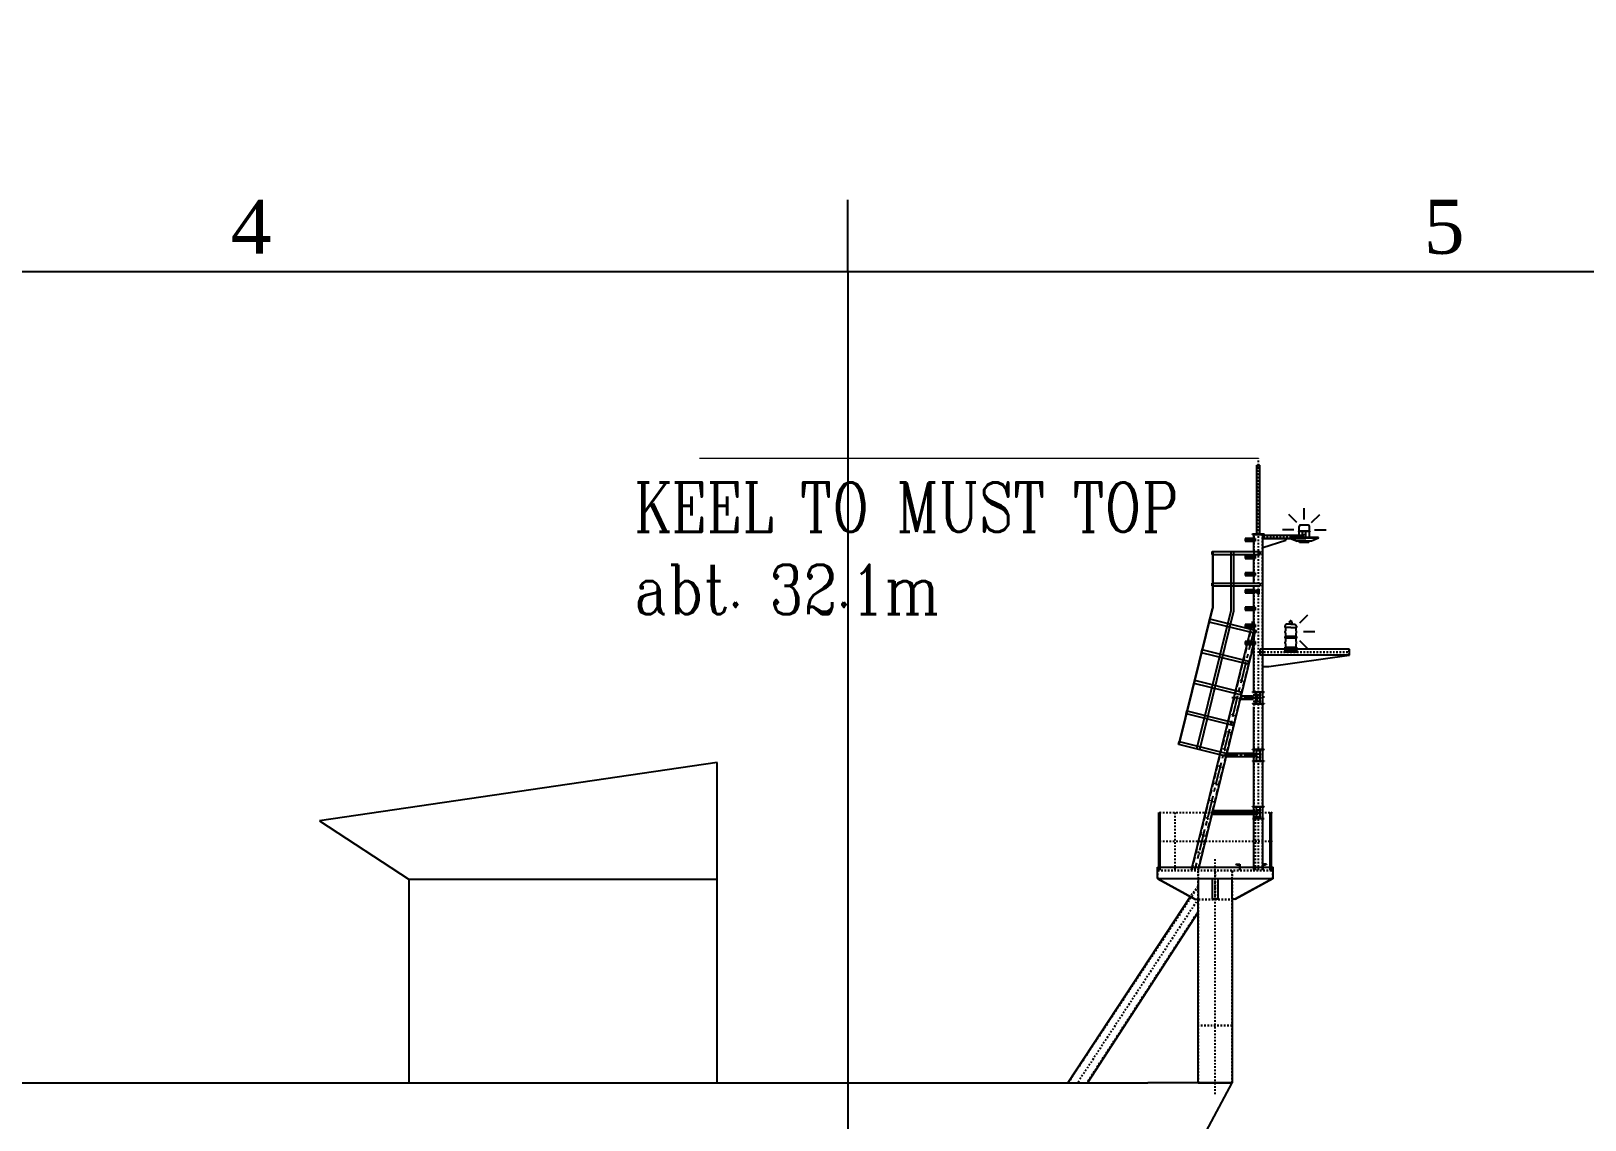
# Model space of a CAD drawing. Header units: millimetres. Extents: x -4 to 3776, y -4 to 4079.
# Drawn here: x 240.5 to 334.9, y 556.7 to 622.9 of the extents above; entities that cross this region are included whole.
import ezdxf
from ezdxf import colors
from ezdxf.entities.mleader import LeaderData, LeaderLine
from ezdxf.math import Vec2, Vec3

# ---------------------------------------------------------------- set-up
doc = ezdxf.new("R2010")
doc.units = ezdxf.units.MM
for name, pattern in [('CENTER', [2, 1.25, -0.25, 0.25, -0.25]), ('DASHED', [0.75, 0.5, -0.25]), ('PHANTOM2', [1.25, 0.625, -0.125, 0.125, -0.125, 0.125, -0.125])]:
    doc.linetypes.add(name, pattern=pattern)
for name, color, linetype in [('00-EQ', 4, 'Continuous'), ('Back', 3, 'Continuous'), ('BK_kedu', 255, 'Continuous')]:
    doc.layers.add(name, color=color, linetype=linetype)
doc.layers.add('MODIFY_O_3', color=6, linetype='PHANTOM2', lineweight=13)
doc.layers.add('Sheet$BORDER', color=7, linetype='Continuous', true_color=0x000000)
doc.layers.add('Sheet$GRID', color=254, linetype='Continuous', true_color=0xbebebe)
doc.styles.add('ROMANC', font='ROMANC.shx', dxfattribs={"width": 0.8, "bigfont": 'HZDX.shx'})
doc.styles.get("Standard").update_dxf_attribs({"font": 'arial.ttf'})

# ---------------------------------------------------------------- blocks, each defined once
blk = doc.blocks.new('radarmast1b')
at = {"color": 4, "linetype": 'Continuous'}
for p, q in [((521, 9488), (521, 9438)), ((697, 9488), (521, 9488)), ((697, 9488), (697, 9438)), ((697, 9463), (521, 9463)), ((521, 9438), (697, 9438)), ((780, 9258), (780, 9208)), ((521, 9188), (521, 9138)), ((697, 9188), (521, 9188)), ((697, 9163), (521, 9163)), ((521, 9138), (697, 9138)), ((697, 9188), (697, 9138)), ((521, 8888), (521, 8838)), ((697, 8888), (521, 8888)), ((697, 8863), (521, 8863)), ((521, 8838), (697, 8838)), ((697, 8888), (697, 8838)), ((780, 8708), (780, 8658)), ((521, 8588), (521, 8538)), ((697, 8588), (521, 8588)), ((697, 8563), (521, 8563)), ((521, 8538), (697, 8538)), ((697, 8588), (697, 8538)), ((521, 8288), (521, 8238)), ((697, 8288), (521, 8288)), ((697, 8263), (521, 8263)), ((521, 8238), (697, 8238)), ((697, 8288), (697, 8238)), ((650, 8041), (-419, 3708)), ((-101, 8083), (-113, 8035)), ((521, 7988), (521, 7938)), ((697, 7988), (521, 7988)), ((697, 7963), (521, 7963)), ((521, 7938), (697, 7938)), ((697, 7988), (697, 7938)), ((710, 7883), (698, 7835)), ((521, 7688), (521, 7638)), ((697, 7688), (521, 7688)), ((697, 7663), (521, 7663)), ((521, 7638), (697, 7638)), ((697, 7688), (697, 7638)), ((650, 7565), (-301, 3708)), ((-233, 7549), (-245, 7501)), ((578, 7349), (566, 7301)), ((-364, 7015), (-376, 6967)), ((446, 6815), (434, 6767)), ((650, 6678), (431, 6678)), ((650, 6738), (452, 6738)), ((315, 6281), (303, 6233)), ((183, 5747), (171, 5699)), ((650, 5738), (205, 5738)), ((650, 5678), (185, 5678)), ((650, 4678), (-62, 4678)), ((650, 4738), (-41, 4738))]:
    blk.add_line(p, q, dxfattribs=at)
at = {"color": 4, "linetype": 'DASHED', "ltscale": 200}
for p, q in [((650, 8016), (-413, 3708)), ((650, 7590), (-307, 3708))]:
    blk.add_line(p, q, dxfattribs=at)
at = {"color": 4, "linetype": 'CENTER', "ltscale": 300}
blk.add_line((676, 7908), (-360, 3708), dxfattribs=at)
at = {"color": 4, "linetype": 'CENTER', "ltscale": 150}
for p, q in [((691, 6708), (289, 6708)), ((691, 5708), (162, 5708))]:
    blk.add_line(p, q, dxfattribs=at)
at = {"color": 4, "linetype": 'DASHED', "ltscale": 150}
for p, q in [((654, 6683), (431, 6683)), ((654, 6733), (448, 6733)), ((654, 5733), (201, 5733)), ((654, 5683), (184, 5683)), ((654, 4683), (-62, 4683)), ((654, 4733), (-45, 4733))]:
    blk.add_line(p, q, dxfattribs=at)
at = {"color": 4, "linetype": 'DASHED', "ltscale": 30}
for centre in [(528, 7308), (454, 7008), (380, 6708), (306, 6408), (232, 6108), (158, 5808), (84, 5508), (10, 5208), (-64, 4908), (-138, 4608), (-212, 4308), (-286, 4008)]:
    blk.add_circle(centre, 16.8, dxfattribs=at)
at = {"color": 4, "linetype": 'Continuous'}
for centre, radius, start, end in [((-213, 7803), 895, 344.5768, 15.4232), ((512, 6684), 80.6, 137.6913, 184.0658), ((614, 6708), 46.7, 319.9857, 40.0143), ((265, 5684), 80.6, 137.6913, 184.0658), ((614, 5708), 46.7, 319.9857, 40.0143), ((18, 4684), 80.6, 137.6913, 184.0658), ((614, 4708), 46.7, 319.9857, 40.0143)]:
    blk.add_arc(centre, radius, start, end, dxfattribs=at)
at = {"layer": '00-EQ', "color": 4, "linetype": 'CENTER', "ltscale": 0.5}
for p, q in [((750, 3708), (750, 10879)), ((1550, 9510), (817, 9510)), ((1550, 9480), (1550, 9645)), ((-970, 3708), (-970, 4739)), ((-970, 4708), (970, 4708)), ((-700, 3708), (-700, 4708)), ((750, 4708), (-57, 4708)), ((700, 3708), (700, 4708)), ((970, 3708), (970, 4739)), ((-970, 4208), (970, 4208)), ((0, -200), (0, 3900)), ((-300, 3200), (-2400, 0))]:
    blk.add_line(p, q, dxfattribs=at)
at = {"layer": '00-EQ', "color": 4, "linetype": 'Continuous', "ltscale": 0.5}
for p, q in [((725, 9564), (725, 10764)), ((725, 10764), (775, 10764)), ((725, 10759), (775, 10759)), ((775, 9564), (775, 10764)), ((650, 9564), (850, 9564)), ((650, 9558), (650, 9564)), ((650, 9558), (850, 9558)), ((670, 9258), (670, 9558)), ((830, 8958), (830, 9558)), ((1520, 9540), (830, 9540)), ((1580, 9480), (830, 9480)), ((850, 9558), (850, 9564)), ((1230, 9480), (1230, 9455)), ((1650, 9615), (1450, 9615)), ((1450, 9615), (1450, 9610)), ((1650, 9610), (1450, 9610)), ((1520, 9540), (1520, 9610)), ((1520, 9540), (1580, 9480)), ((1580, 9480), (1580, 9610)), ((1650, 9615), (1650, 9610)), ((670, 8708), (670, 9208)), ((830, 9330), (1230, 9455)), ((830, 6958), (830, 8958)), ((670, 8108), (670, 8658)), ((736, 8603), (764, 8603)), ((736, 8524), (736, 8603)), ((736, 8524), (750, 8510)), ((750, 8510), (750, 8603)), ((750, 8510), (764, 8524)), ((764, 8524), (764, 8603)), ((670, 6807), (670, 8108)), ((784, 7454), (784, 7554)), ((2330, 7554), (784, 7554)), ((2330, 7454), (784, 7454)), ((930, 7254), (2330, 7454)), ((2330, 7554), (2336, 7554)), ((2330, 7454), (2336, 7454)), ((2336, 7454), (2336, 7554)), ((830, 7254), (930, 7254)), ((650, 6808), (650, 6813)), ((650, 6813), (850, 6813)), ((650, 6808), (850, 6808)), ((720, 6608), (720, 6808)), ((780, 6608), (780, 6808)), ((830, 3708), (830, 6958)), ((850, 6808), (850, 6813)), ((650, 6608), (650, 6603)), ((650, 6608), (850, 6608)), ((650, 6603), (850, 6603)), ((670, 5738), (670, 6554)), ((830, 6728), (855, 6728)), ((850, 6608), (850, 6603)), ((650, 5808), (650, 5813)), ((650, 5813), (850, 5813)), ((650, 5808), (850, 5808)), ((720, 5608), (720, 5808)), ((780, 5608), (780, 5808)), ((850, 5808), (850, 5813)), ((650, 5608), (650, 5603)), ((650, 5608), (850, 5608)), ((650, 5603), (850, 5603)), ((670, 4738), (670, 5678)), ((850, 5608), (850, 5603)), ((-981, 3708), (-981, 4708)), ((-959, 3708), (-959, 4708)), ((650, 4808), (650, 4813)), ((650, 4813), (850, 4813)), ((650, 4808), (850, 4808)), ((650, 4608), (650, 4603)), ((650, 4608), (850, 4608)), ((650, 4603), (850, 4603)), ((670, 3708), (670, 4678)), ((720, 4608), (720, 4808)), ((780, 4608), (780, 4808)), ((850, 4808), (850, 4813)), ((850, 4608), (850, 4603)), ((959, 3708), (959, 4708)), ((981, 3708), (981, 4708)), ((360, 3808), (430, 3808)), ((360, 3808), (360, 3802)), ((360, 3802), (424, 3802)), ((395, 3824), (395, 3780)), ((424, 3802), (424, 3708)), ((430, 3808), (430, 3708)), ((825, 3808), (825, 3708)), ((895, 3808), (825, 3808)), ((831, 3802), (831, 3708)), ((895, 3802), (831, 3802)), ((860, 3824), (860, 3780)), ((895, 3808), (895, 3802)), ((-1008, 3560), (-1008, 3760)), ((-1008, 3760), (1008, 3760)), ((-1008, 3560), (1008, 3560)), ((-1000, 3560), (-1004, 3553)), ((-1004, 3553), (-346, 3193)), ((-1000, 3560), (-342, 3200)), ((-292, 3200), (-292, 3560)), ((-50, 3200), (-50, 3560)), ((50, 3200), (50, 3560)), ((292, 3200), (292, 3560)), ((1000, 3560), (342, 3200)), ((1004, 3553), (346, 3193)), ((1000, 3560), (1004, 3553)), ((1008, 3560), (1008, 3760)), ((-438, 3243), (-2571, 0)), ((-342, 3200), (-346, 3193)), ((-342, 3200), (-292, 3200)), ((-300, 0), (-300, 3200)), ((50, 3200), (-50, 3200)), ((342, 3200), (292, 3200)), ((300, 0), (300, 3200)), ((342, 3200), (346, 3193)), ((-300, 2972), (-2229, 0)), ((-2571, 0), (-2229, 0)), ((-300, 0), (300, 0))]:
    blk.add_line(p, q, dxfattribs=at)
at = {"layer": '00-EQ', "color": 4, "linetype": 'DASHED', "ltscale": 0.5}
for p, q in [((730, 9564), (730, 10759)), ((770, 9564), (770, 10759)), ((678, 3708), (678, 9558)), ((822, 8958), (822, 9558)), ((1525, 9535), (825, 9535)), ((1575, 9485), (825, 9485)), ((1525, 9535), (1525, 9610)), ((1575, 9485), (1575, 9610)), ((822, 3708), (822, 8958)), ((750, 8538), (736, 8524)), ((764, 8524), (750, 8538)), ((790, 7510), (2330, 7510)), ((790, 7504), (790, 7510)), ((790, 7504), (2330, 7504)), ((2330, 7454), (2330, 7554)), ((-1000, 3560), (-1000, 3760)), ((-1000, 3708), (1000, 3708)), ((-1000, 3700), (1000, 3700)), ((-300, 3200), (-300, 3700)), ((-292, 0), (-292, 3700)), ((-4, 3200), (-4, 3700)), ((4, 3200), (4, 3700)), ((292, 0), (292, 3700)), ((300, 3200), (300, 3700)), ((1000, 3560), (1000, 3760)), ((-300, 3414), (-2561, 0)), ((-300, 3428), (-438, 3243)), ((-300, 2986), (-2239, 0)), ((-292, 3200), (292, 3200)), ((-292, 3192), (292, 3192)), ((292, 1000), (-292, 1000)), ((292, 992), (-292, 992))]:
    blk.add_line(p, q, dxfattribs=at)
for centre in [(750, 6708), (750, 5708), (750, 4708)]:
    blk.add_circle(centre, 30, dxfattribs=at)
at = {"layer": '00-EQ', "color": 4, "linetype": 'CENTER', "ltscale": 0.5}
for centre in [(-970, 4708), (970, 4708)]:
    blk.add_circle(centre, 11, dxfattribs=at)
at = {"layer": '00-EQ', "color": 4, "linetype": 'Continuous', "ltscale": 0.5}
for centre in [(-970, 4208), (970, 4208)]:
    blk.add_circle(centre, 11, dxfattribs=at)
for centre, radius, start, end in [((422, 6708), 288, 333.8701, 26.1299), ((644, 5708), 46.7, 319.9857, 40.0143), ((644, 4708), 46.7, 319.9857, 40.0143)]:
    blk.add_arc(centre, radius, start, end, dxfattribs=at)
at = {"layer": 'Back', "color": 4, "linetype": 'Continuous', "ltscale": 0.5}
for p, q in [((-55, 9258), (780, 9258)), ((-55, 9208), (-55, 9258)), ((-55, 9208), (780, 9208)), ((-50, 9258), (-50, 8658)), ((-45, 9258), (-45, 8658)), ((275, 8658), (275, 9258)), ((325, 8658), (325, 9258)), ((-55, 8708), (780, 8708)), ((-55, 8658), (-55, 8708)), ((-55, 8658), (780, 8658)), ((-50, 8658), (-50, 8269)), ((-45, 8658), (-45, 8269)), ((275, 8230), (275, 8658)), ((325, 8224), (325, 8658)), ((-635, 5898), (-50, 8269)), ((-630, 5896), (-45, 8269)), ((-319, 5820), (275, 8230)), ((-271, 5808), (325, 8224)), ((-113, 8035), (698, 7835)), ((-101, 8083), (710, 7883)), ((-245, 7501), (566, 7301)), ((-233, 7549), (578, 7349)), ((-376, 6967), (434, 6767)), ((-364, 7015), (446, 6815)), ((-508, 6433), (-496, 6481)), ((-508, 6433), (303, 6233)), ((-496, 6481), (315, 6281)), ((-640, 5899), (-628, 5947)), ((-640, 5899), (171, 5699)), ((-628, 5947), (183, 5747))]:
    blk.add_line(p, q, dxfattribs=at)
at = {"layer": 'Back', "color": 4, "linetype": 'DASHED', "ltscale": 0.5}
for p, q in [((-50, 9208), (-50, 9258)), ((-45, 9208), (-45, 9258)), ((275, 9208), (275, 9258)), ((325, 9208), (325, 9258)), ((-50, 8658), (-50, 8708)), ((-45, 8658), (-45, 8708)), ((275, 8658), (275, 8708)), ((325, 8658), (325, 8708)), ((-503, 6432), (-491, 6480)), ((-498, 6430), (-486, 6479)), ((-635, 5898), (-623, 5946)), ((-630, 5896), (-618, 5945))]:
    blk.add_line(p, q, dxfattribs=at)
blk = doc.blocks.new('DL')
at = {"layer": '00-EQ', "color": 4, "linetype": 'Continuous'}
for p, q in [((158, 506), (299, 648)), ((-80, 480), (-100, 445)), ((-100, 445), (-100, 425)), ((0, 425), (-100, 425)), ((-92, 425), (-92, 371)), ((-92, 321), (-92, 268)), ((0, 480), (-80, 480)), ((-20, 520), (-11, 540)), ((-20, 520), (-20, 480)), ((0, 540), (-11, 540)), ((0, 540), (11, 540)), ((0, 480), (80, 480)), ((0, 425), (100, 425)), ((20, 520), (11, 540)), ((20, 520), (20, 480)), ((80, 480), (100, 445)), ((92, 425), (92, 371)), ((92, 321), (92, 268)), ((100, 445), (100, 425)), ((423, 349), (223, 349)), ((0, 50), (-110, 50)), ((-110, 50), (-110, 30)), ((0, 30), (-110, 30)), ((100, 268), (-100, 268)), ((-100, 268), (-100, 238)), ((100, 238), (-100, 238)), ((-100, 80), (100, 80)), ((-100, 80), (-100, 50)), ((-100, 30), (-100, 0)), ((-100, 0), (100, 0)), ((-92, 238), (-92, 184)), ((-92, 134), (-92, 80)), ((-50, 30), (-50, 0)), ((0, 50), (110, 50)), ((0, 30), (110, 30)), ((50, 30), (50, 0)), ((92, 238), (92, 184)), ((92, 134), (92, 80)), ((100, 268), (100, 238)), ((100, 80), (100, 50)), ((100, 30), (100, 0)), ((110, 50), (110, 30)), ((299, 50), (158, 191))]:
    blk.add_line(p, q, dxfattribs=at)
for centre, start, end in [((-57, 346), 144.5107, 215.4893), ((57, 346), 324.5107, 35.4893), ((-57, 159), 144.5107, 215.4893), ((57, 159), 324.5107, 35.4893)]:
    blk.add_arc(centre, 43.1, start, end, dxfattribs=at)
blk = doc.blocks.new('morselight1a')
at = {"layer": 'Back', "color": 4, "linetype": 'Continuous'}
for p, q in [((0, 400), (0, 600)), ((-127, 347), (-269, 489)), ((-90, 90), (-90, 280)), ((70, 300), (-70, 300)), ((90, 90), (90, 280)), ((127, 347), (269, 489)), ((-180, 220), (-380, 220)), ((250, 90), (-250, 90)), ((-250, 78), (-250, 90)), ((-250, 78), (-125, 25)), ((250, 78), (-250, 78)), ((125, 25), (-125, 25)), ((-80, 0), (-80, 25)), ((80, 0), (-80, 0)), ((80, 0), (80, 25)), ((250, 78), (125, 25)), ((180, 220), (380, 220)), ((250, 78), (250, 90))]:
    blk.add_line(p, q, dxfattribs=at)
for centre, start, end in [((-70, 280), 90, 180), ((70, 280), 0, 90)]:
    blk.add_arc(centre, 20, start, end, dxfattribs=at)
blk = doc.blocks.new('A$C71C12B01')
at = {"color": 4, "linetype": 'Continuous'}
for name, p in [('radarmast1b', (0, 0)), ('morselight1a', (1550, 9415)), ('DL', (1314, 7510))]:
    blk.add_blockref(name, p, dxfattribs=at)

msp = doc.modelspace()

# ---------------------------------------------------------------- linework, layer by layer
at = {"color": 4, "lineweight": 25}
for p, q in [((282.19, 578.424), (258.011, 574.886)), ((282.19, 571.326), (282.19, 578.424)), ((258.011, 574.886), (263.469, 571.326)), ((263.469, 558.96), (263.469, 571.326)), ((282.19, 571.326), (263.469, 571.326)), ((282.19, 558.96), (282.19, 571.326)), ((229.372, 558.96), (244.372, 558.96)), ((244.372, 558.96), (308.372, 558.96)), ((313.49, 558.96), (308.372, 558.96)), ((308.372, 549.36), (313.49, 558.96))]:
    msp.add_line(p, q, dxfattribs=at)
at = {"layer": 'MODIFY_O_3', "color": 7, "linetype": 'ByBlock', "ltscale": 1000}
msp.add_line((315.088, 596.913), (281.12, 596.913), dxfattribs=at)
at = {"layer": 'Sheet$BORDER', "color": 6, "true_color": 0xff00ff}
for p, q in [((290.124, 608.276), (290.124, 612.644)), ((874.726, 608.276), (-4.361, 608.276))]:
    msp.add_line(p, q, dxfattribs=at)
at = {"layer": 'Sheet$GRID'}
msp.add_lwpolyline([(290.124, 608.276), (290.124, 0.013)], dxfattribs=at)

# ---------------------------------------------------------------- block references
at = {"color": 8, "xscale": 0.003488762757277544, "yscale": 0.003488762757277544, "zscale": 0.003488762757277544}
msp.add_blockref('A$C71C12B01', (312.471, 558.96), dxfattribs=at)

# ---------------------------------------------------------------- texts
at = {"color": 4, "lineweight": 25, "insert": (277.139, 595.461), "char_height": 3, "width": 36.04817, "attachment_point": 1, "style": 'ROMANC'}
msp.add_mtext('{\\Fromanc,hzdx|c134;KEEL TO MUST TOP\\Pabt. 32.1m}', dxfattribs=at)
at = {"layer": 'Sheet$BORDER', "char_height": 3.2761, "attachment_point": 2, "line_spacing_factor": 0.963855}
for s, insert, width in [('\\fTimes New Roman;4', (253.859, 612.644), 5.48158), ('\\fTimes New Roman;5', (326.389, 612.644), 5.1604)]:
    msp.add_mtext(s, dxfattribs=dict(at, insert=insert, width=width))

# ---------------------------------------------------------------- leaders
at = {"layer": 'BK_kedu'}
ml = msp.add_multileader_mtext('Standard', dxfattribs=at)
ml.set_content('', color=256)
ml.set_leader_properties()
ml.build(insert=Vec2(0, 0))
ml.multileader.update_dxf_attribs({"text_right_attachment_type": 6, "dogleg_length": 0.36, "arrow_head_size": 0.18})
ctx = ml.context
ctx.base_point, ctx.char_height, ctx.arrow_head_size, ctx.landing_gap_size, ctx.plane_origin = Vec3(3775.999, 4079.328), 0.18, 0.18, 0.09, Vec3(3774.639, 4079.328)
ctx.right_attachment = 6
notes = []
notes.append((ctx, [(0, (0, 0, 0), (0, 0), (1, 0), 1, [])]))
ctx.mtext.insert, ctx.mtext.flow_direction = Vec3(3776.089, 4079.418), 5
for ctx, leaders in notes:
    for number, flags, end, landing, length, lines in leaders:
        leader = LeaderData()
        leader.index, (leader.has_last_leader_line, leader.has_dogleg_vector, leader.attachment_direction) = number, flags
        leader.last_leader_point, leader.dogleg_vector, leader.dogleg_length = Vec3(end), Vec3(landing), length
        for number, points, colour, breaks in lines:
            line = LeaderLine()
            line.index, line.vertices, line.color, line.breaks = number, Vec3.list(points), colors.encode_raw_color(colour), breaks
            leader.lines.append(line)
        ctx.leaders.append(leader)

doc.saveas('drawing.dxf')
